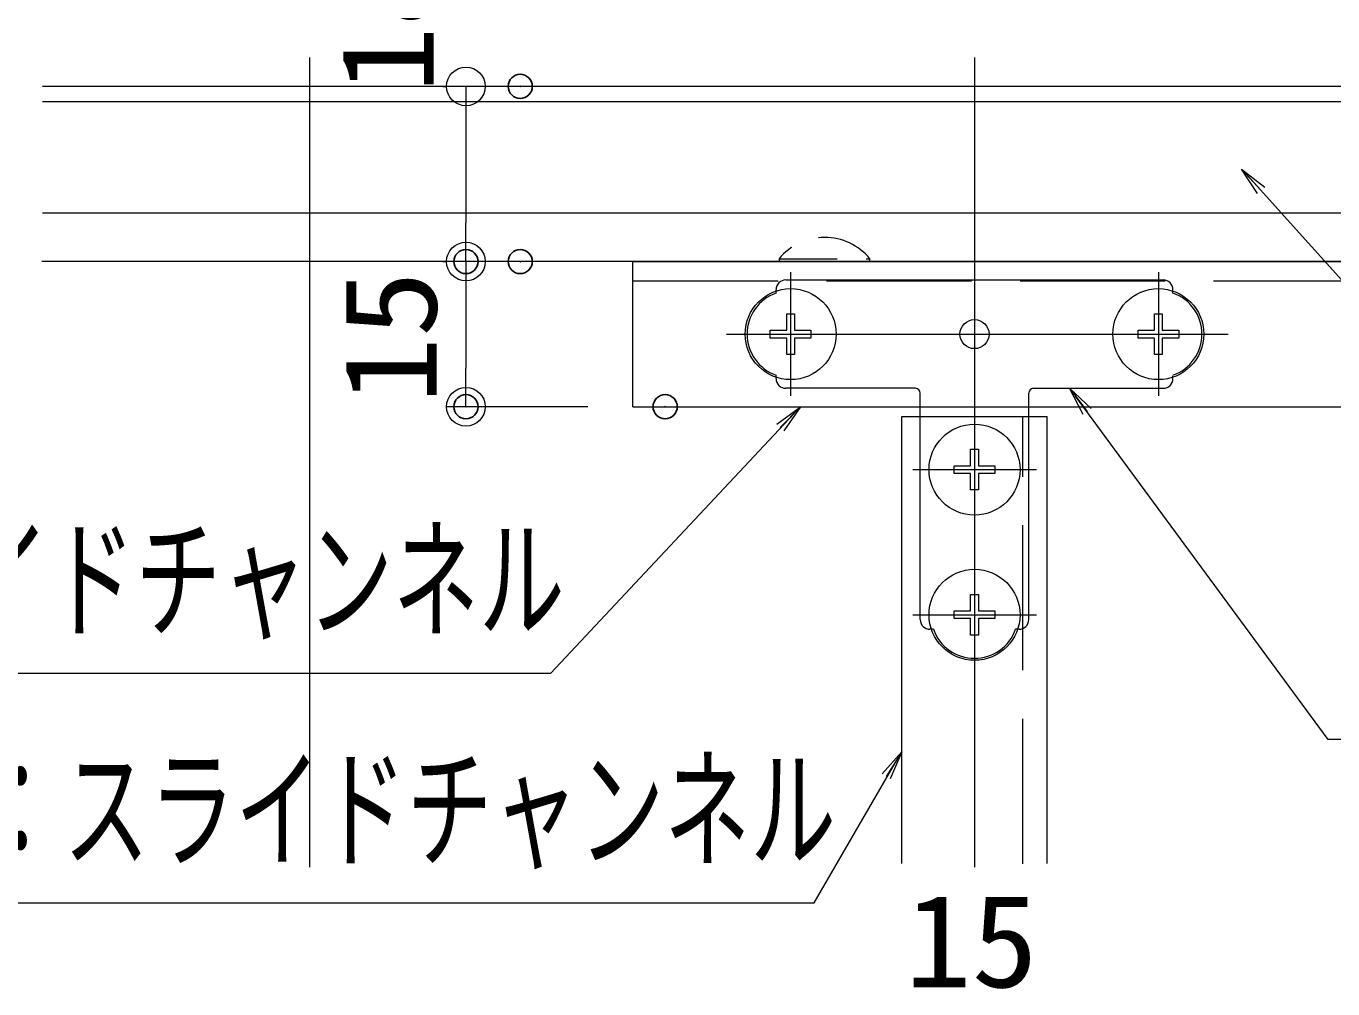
# Model space of a CAD drawing. Units: millimetres, scale not verified. Extents: x -1600 to 1600, y -1108 to 1108.
# Drawn here: x 1134.4 to 1404.5, y -465.1 to -266.1 of the extents above; entities that cross this region are included whole.
import ezdxf
from ezdxf.enums import TextEntityAlignment as Align

# ---------------------------------------------------------------- set-up
doc = ezdxf.new("R2010")
doc.units = ezdxf.units.MM
doc.header["$LTSCALE"] = 10
doc.header["$PDMODE"] = 32
doc.header["$PDSIZE"] = 5
doc.linetypes.add('DASHED1', pattern=[1.8, 1.2, -0.6])
doc.linetypes.add('DASHED3', pattern=[4, 3, -1])
for name, color, linetype, lineweight in [('0-5_0', 3, 'Continuous', 9), ('0-7_center', 5, 'Continuous', 9), ('0-A_内枠', 6, 'Continuous', 9), ('0-B_SUNPO', 1, 'Continuous', 9), ('0-D_SCREW', 2, 'Continuous', 9), ('0-F_形材', 5, 'Continuous', 9), ('1-5_sunpou', 1, 'Continuous', 9)]:
    doc.layers.add(name, color=color, linetype=linetype, lineweight=lineweight)
doc.layers.add('0-E_DEFPOINTS', color=7, linetype='Continuous')
doc.styles.add('ＭＳ ゴシック', font='')
doc.styles.get('ＭＳ ゴシック').set_extended_font_data('MS Gothic')

# ---------------------------------------------------------------- blocks, each defined once
blk = doc.blocks.new('_ORIGIN')
at = {"layer": '0-5_0', "color": 1}
blk.add_line((0, 0), (-10, 0), dxfattribs=at)
blk.add_circle((0, 0), 5, dxfattribs=at)
blk = doc.blocks.new('_OPEN')
at = {"layer": '0-5_0', "color": 1}
blk.add_line((0, 0), (-10, 0), dxfattribs=at)
blk.add_lwpolyline([(-10, 1.667), (0, 0), (-10, -1.667)], dxfattribs=at)

msp = doc.modelspace()

# ---------------------------------------------------------------- linework, layer by layer
at = {"layer": '0-5_0', "color": 6}
for p, q in [((1291.43, -318.58), (1369.43, -318.58)), ((1289.43, -321.3), (1289.43, -320.58)), ((1371.43, -321.3), (1371.43, -320.58)), ((1289.43, -338.98), (1289.43, -338.27)), ((1371.43, -338.98), (1371.43, -338.47)), ((1318.23, -340.98), (1291.43, -340.98)), ((1319.23, -388.78), (1319.23, -341.98)), ((1341.63, -388.78), (1341.63, -341.98)), ((1342.63, -340.98), (1369.43, -340.98)), ((1321.95, -390.78), (1321.23, -390.78)), ((1339.63, -390.78), (1338.92, -390.78))]:
    msp.add_line(p, q, dxfattribs=at)
at = {"layer": '0-5_0', "color": 5}
for p, q in [((1292.43, -317), (1292.43, -342.56)), ((1368.43, -317), (1368.43, -342.56)), ((1279.65, -329.78), (1305.21, -329.78)), ((1355.65, -329.78), (1381.21, -329.78)), ((1330.43, -345), (1330.43, -370.56)), ((1317.65, -357.78), (1343.21, -357.78)), ((1330.43, -375), (1330.43, -400.56)), ((1317.65, -387.78), (1343.21, -387.78))]:
    msp.add_line(p, q, dxfattribs=at)
at = {"layer": '0-5_0', "color": 6}
msp.add_circle((1330.43, -329.78), 3, dxfattribs=at)
for centre, radius, start, end in [((1291.43, -320.58), 2, 90, 180), ((1369.43, -320.58), 2, 0, 90), ((1291.43, -338.98), 2, 180, 270), ((1369.43, -338.98), 2, 270, 0), ((1318.23, -341.98), 1, 0, 90), ((1342.63, -341.98), 1, 90, 180), ((1321.23, -388.78), 2, 180, 270), ((1339.63, -388.78), 2, 270, 0)]:
    msp.add_arc(centre, radius, start, end, dxfattribs=at)
at = {"layer": '0-7_center', "color": 1}
msp.add_line((1193.03, -272.59), (1193.03, -439.93), dxfattribs=at)
at = {"layer": '0-7_center'}
for p, q in [((1330.43, -272.59), (1330.43, -439.93)), ((1279.19, -329.78), (1382.86, -329.78))]:
    msp.add_line(p, q, dxfattribs=at)
at = {"layer": '0-A_内枠'}
for p, q in [((1259.83, -314.78), (1523.04, -314.78)), ((1259.83, -344.78), (1259.83, -314.78)), ((1259.83, -344.78), (1319.23, -344.78)), ((1341.63, -344.78), (1523.04, -344.78)), ((1315.43, -424.86), (1315.43, -346.78)), ((1315.43, -346.78), (1319.23, -346.78)), ((1341.63, -346.78), (1345.43, -346.78)), ((1345.43, -439.15), (1345.43, -346.78)), ((1345.43, -424.86), (1345.43, -346.78)), ((1315.43, -439.15), (1315.43, -387.78))]:
    msp.add_line(p, q, dxfattribs=at)
at = {"layer": '0-A_内枠', "linetype": 'DASHED3'}
for p, q in [((1259.83, -318.78), (1523.04, -318.78)), ((1319.23, -344.78), (1341.63, -344.78)), ((1319.23, -346.78), (1341.63, -346.78)), ((1340.43, -439.26), (1340.43, -346.78))]:
    msp.add_line(p, q, dxfattribs=at)
at = {"layer": '0-A_内枠', "color": 3}
msp.add_line((1315.43, -346.78), (1319.23, -346.78), dxfattribs=at)
at = {"layer": '0-A_内枠', "linetype": 'DASHED3'}
for centre, start, end in [((1292.43, -329.78), 109.4712, 250.5288), ((1368.43, -329.78), 289.4712, 70.5288), ((1330.43, -387.78), 199.4712, 340.5288)]:
    msp.add_arc(centre, 9, start, end, dxfattribs=at)
at = {"layer": '0-B_SUNPO', "color": 3}
msp.add_line((1341.63, -346.78), (1345.43, -346.78), dxfattribs=at)
at = {"layer": '0-D_SCREW', "linetype": 'DASHED1'}
for p, q in [((1290.03, -314.21), (1308.83, -314.21)), ((1290.03, -314.21), (1290.03, -314.78)), ((1377.86, -314.78), (1293.48, -314.78)), ((1308.83, -314.78), (1308.83, -314.21))]:
    msp.add_line(p, q, dxfattribs=at)
at = {"layer": '0-D_SCREW'}
for p, q in [((1291.63, -325.58), (1293.23, -325.58)), ((1291.63, -328.98), (1291.63, -325.58)), ((1293.23, -325.58), (1293.23, -328.98)), ((1367.63, -325.58), (1369.23, -325.58)), ((1367.63, -328.98), (1367.63, -325.58)), ((1369.23, -325.58), (1369.23, -328.98)), ((1288.23, -328.98), (1291.63, -328.98)), ((1288.23, -330.58), (1288.23, -328.98)), ((1293.23, -328.98), (1296.63, -328.98)), ((1296.63, -328.98), (1296.63, -330.58)), ((1364.23, -328.98), (1367.63, -328.98)), ((1364.23, -330.58), (1364.23, -328.98)), ((1369.23, -328.98), (1372.63, -328.98)), ((1372.63, -328.98), (1372.63, -330.58)), ((1291.63, -330.58), (1288.23, -330.58)), ((1291.63, -333.98), (1291.63, -330.58)), ((1293.23, -330.58), (1293.23, -333.98)), ((1296.63, -330.58), (1293.23, -330.58)), ((1367.63, -330.58), (1364.23, -330.58)), ((1367.63, -333.98), (1367.63, -330.58)), ((1369.23, -330.58), (1369.23, -333.98)), ((1372.63, -330.58), (1369.23, -330.58)), ((1293.23, -333.98), (1291.63, -333.98)), ((1369.23, -333.98), (1367.63, -333.98)), ((1329.63, -353.58), (1331.23, -353.58)), ((1329.63, -356.98), (1329.63, -353.58)), ((1331.23, -353.58), (1331.23, -356.98)), ((1326.23, -356.98), (1329.63, -356.98)), ((1326.23, -358.58), (1326.23, -356.98)), ((1329.63, -358.58), (1326.23, -358.58)), ((1329.63, -361.98), (1329.63, -358.58)), ((1331.23, -356.98), (1334.63, -356.98)), ((1331.23, -358.58), (1331.23, -361.98)), ((1334.63, -358.58), (1331.23, -358.58)), ((1334.63, -356.98), (1334.63, -358.58)), ((1331.23, -361.98), (1329.63, -361.98)), ((1329.63, -383.58), (1331.23, -383.58)), ((1329.63, -386.98), (1329.63, -383.58)), ((1331.23, -383.58), (1331.23, -386.98)), ((1326.23, -386.98), (1329.63, -386.98)), ((1326.23, -388.58), (1326.23, -386.98)), ((1329.63, -388.58), (1326.23, -388.58)), ((1329.63, -391.98), (1329.63, -388.58)), ((1331.23, -386.98), (1334.63, -386.98)), ((1331.23, -388.58), (1331.23, -391.98)), ((1334.63, -388.58), (1331.23, -388.58)), ((1334.63, -386.98), (1334.63, -388.58)), ((1331.23, -391.98), (1329.63, -391.98))]:
    msp.add_line(p, q, dxfattribs=at)
for centre in [(1292.43, -329.78), (1368.43, -329.78), (1330.43, -357.78), (1330.43, -387.78)]:
    msp.add_circle(centre, 9.4, dxfattribs=at)
at = {"layer": '0-D_SCREW', "linetype": 'DASHED1'}
msp.add_arc((1299.43, -321.98), 12.2, 39.6019, 140.3981, dxfattribs=at)
at = {"layer": '0-E_DEFPOINTS'}
for p in [(1236.55, -278.58), (1225.33, -314.78), (1236.55, -314.78), (1225.33, -344.78), (1266.5, -344.78)]:
    msp.add_point(p, dxfattribs=at)
at = {"layer": '0-F_形材', "color": 4}
for p, q in [((1523.04, -278.58), (1137.83, -278.58)), ((1523.04, -281.78), (1137.83, -281.78)), ((1523.04, -304.78), (1137.83, -304.78)), ((1523.04, -314.78), (1137.71, -314.78))]:
    msp.add_line(p, q, dxfattribs=at)
at = {"layer": '1-5_sunpou'}
for p, q in [((1220.55, -278.58), (1221.33, -278.58)), ((1225.33, -286.58), (1225.33, -306.78)), ((1220.55, -314.78), (1221.33, -314.78)), ((1220.55, -314.78), (1221.33, -314.78)), ((1225.33, -322.78), (1225.33, -336.78)), ((1250.5, -344.78), (1221.33, -344.78))]:
    msp.add_line(p, q, dxfattribs=at)
at = {"layer": '1-5_sunpou', "color": 7}
for points in [[(1491.42, -369.83), (1452.42, -369.83), (1386.95, -297.13)], [(1477.86, -413.56), (1403.51, -413.56), (1351.28, -342.57)], [(1070.11, -399.85), (1242.86, -399.85), (1293.07, -346.22)], [(1009.93, -447.34), (1297.32, -447.34), (1314.35, -417.81)]]:
    msp.add_lwpolyline(points, dxfattribs=at)

# ---------------------------------------------------------------- block references
at = {"layer": '1-5_sunpou'}
for name, p, xscale, yscale, rotation in [('_ORIGIN', (1225.33, -278.58), 0.8, 0.8, 90), ('_OPEN', (1385.59, -295.67), 0.6, 0.6, 132.86968), ('_ORIGIN', (1225.33, -314.78), 0.8, 0.8, 270), ('_ORIGIN', (1225.33, -314.78), 0.8, 0.8, 90), ('_ORIGIN', (1225.33, -344.78), 0.8, 0.8, 270), ('_OPEN', (1350.07, -340.98), 0.6, 0.6, 127.37976), ('_OPEN', (1294.46, -344.78), 0.6, 0.6, 45.77254), ('_OPEN', (1315.43, -416.13), 0.6, 0.6, 57.20862)]:
    msp.add_blockref(name, p, dxfattribs=dict(at, xscale=xscale, yscale=yscale, rotation=rotation))

# ---------------------------------------------------------------- texts
at = {"layer": '1-5_sunpou', "color": 2, "style": 'ＭＳ ゴシック', "width": 1.05}
for s, p in [('18.1', (1224.43, -279.92)), ('15', (1225.03, -344.12))]:
    msp.add_text(s, height=19.21, rotation=90, dxfattribs=at).set_placement(p, align=Align.BOTTOM_LEFT)
at = {"layer": '1-5_sunpou', "color": 2, "style": 'ＭＳ ゴシック'}
for s, height, width, p in [('スライドチャンネル', 20.01, 0.65, (1086.06, -396.47)), ('中間補強材：スライドチャンネル', 20.01, 0.65, (1035.69, -443.96)), ('15', 19.21, 1.05, (1316.1, -470.54))]:
    msp.add_text(s, height=height, dxfattribs=dict(at, width=width)).set_placement(p, align=Align.BOTTOM_LEFT)

doc.saveas('drawing.dxf')
